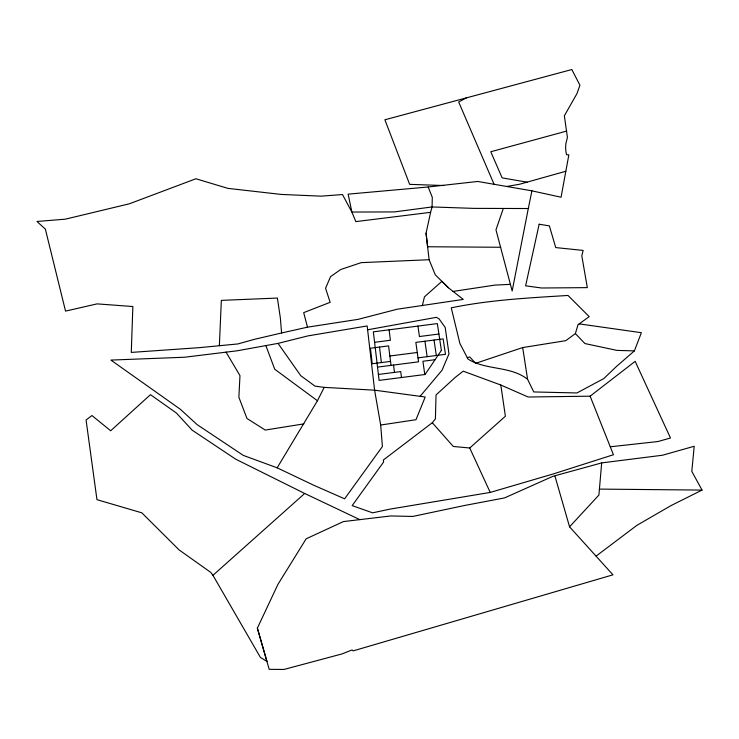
<?xml version="1.0" encoding="UTF-8"?>
<svg xmlns="http://www.w3.org/2000/svg" width="739" height="739" viewBox="0 0 739 739"><rect width="100%" height="100%" fill="white"/><g stroke="black" fill="none" stroke-linecap="round" stroke-linejoin="round"><path stroke-width="1.11" d="M219.372 345.63L221.34 300.376L277.393 298.066L280.367 318.047L281.587 332.975L253.81 339.478L238.013 343.921L199.641 347.635L131.283 352.411L132.854 306.528L97.105 303.877L65.54 311.11L45.356 229.118L36.95 221.469L65.346 219.169L129.325 203.807L195.918 178.764L227.917 188.371L281.245 194.431L321.068 196.158L342.499 194.551L351.875 212.047L355.856 221.617L430.606 212.324L432.075 206.948L432.297 197.331L428.158 186.985L348.143 194.145L351.875 212.047L394.284 211.927L432.075 206.948L473.523 208.37L528.302 208.527L531.923 190.838L561.077 197.239L568.845 154.83L566.564 154.728L566.342 153.869A51.148 38.751 2.9 0 1 565.917 143.486L567.423 137.38L564.347 115.811L576.91 93.724L579.93 85.262L571.838 69.531L384.89 119.783L409.646 184.353L443.751 185.535M601.685 462.9L598.913 495.047L569.566 526.833L612.954 574.831L353.187 650.874L352.097 649.951L341.981 653.932L283.933 669.469L269.181 669.312L257.366 628.15L277.938 584.373L306.168 538.805L343.386 521.586L390.811 515.951L412.796 516.441L464.84 505.43L504.515 497.929L552.837 476.341L601.685 462.9L662.486 455.233L694.207 446.264L691.806 471.38L702.05 490.086L671.049 505.578L636.796 525.411L596.105 556.107M528.302 208.527L512.164 290.99L495.971 229.847L503.222 208.684M500.691 247.269L427.613 246.752L426.061 233.182L430.606 212.324M422.329 305.687L424.463 296.819L441.904 281.347L448.425 287.785L463.27 299.406L397.194 309.225L358.147 319.35L307.498 327.165L281.587 332.975M467.288 357.667L469.745 356.946L475.602 363.339L522.685 347.561L565.797 340.67L575.385 333.585L577.981 324.772L589.205 316.634L568.005 295.452C528.995 297.9 489.587 299.886 451.261 307.83L459.907 343.506L468.036 359.089C486.068 370.47 510.279 365.703 527.572 379.255L533.761 391.947L576.928 392.963L603.745 378.608L616.206 366.692L634.395 350.886L641.378 332.698L579.21 323.885M277.153 467.815L317.447 400.75L324.199 387.375L374.608 390.183L425.202 397.019L415.992 419.715L380.677 425.027L382.414 446.504L344.605 498.816L313.41 485.089L277.153 467.815L243.279 455.381L197.165 424.657L180.334 409.267L110.878 360.087L184.778 357.223L237.302 350.776L278.04 343.386L307.867 335.912L367.163 325.945L374.608 390.183L380.677 425.027M590.119 396.178L613.435 454.734L553.566 473.847L490.225 492.423L389.896 509.134L372.604 512.838L352.17 505.605L383.606 462.023L383.338 460.027L432.297 422.726L435.4 418.893L436.038 394.94L455.242 377.398L463.205 371.172L500.82 385.028L528.163 397.009L590.119 396.178L635.152 361.343L670.485 438.005L657.959 441.534L610.266 446.79M420.112 396.326L442.024 370.257L448.989 353.87L445.192 327.46L439.114 318.925L436.426 317.327L367.616 329.788M257.366 628.15L266.964 661.488L260.414 657.414L212.952 575.33L304.69 493.467L359.828 519.637M432.297 422.726L453.293 446.467L469.736 448L505.384 416.242L500.82 385.028M466.697 97.696L458.67 102L494.068 184.279M565.834 171.254L519.526 184.26L506.723 186.477M566.702 131.062L490.761 151.763L502.16 177.887L527.11 182.173M303.868 423.881L265.255 430.061L246.955 418.459L238.873 397.268L239.972 375.634L226.023 352.078M453.072 291.425L494.899 285.097L510.427 284.349M374.581 342.305L390.423 340.263L389.102 329.816M438.901 334.019L419.419 336.531L417.951 326.093M389.859 356.004L417.249 352.475M390.534 361.399L372.234 363.754L370.433 348.235L388.594 345.898L391.033 365.371M417.997 357.861L445.478 354.323L443.114 338.868L415.845 342.388L418.551 361.833L377.518 367.107M435.077 359.699L422.911 361.269L424.786 374.525M378.396 374.461L400.704 371.588L401.48 377.527M428.158 186.985L477.736 181.461L531.923 190.838M448.425 287.785L435.271 274.788L429.1 259.722L361.186 262.641L340.688 269.523L330.555 276.654L325.566 288.247L330.148 302.316L303.683 312.643L307.498 327.165M599.375 489.098L702.05 490.086M634.395 350.886L616.963 350.397L584.9 343.543L575.385 333.585M324.199 387.375L314.971 386.109L300.755 375.689L278.04 343.386M304.69 493.467L235.676 459.168L192.195 430.181L176.399 413.027L150.46 394.681L110.684 430.772L91.941 415.53L86.075 420.001L96.957 499.666L141.86 512.838L179.06 549.89L210.754 572.383L212.952 575.33M317.447 400.75L274.742 369.241L265.948 345.806M469.736 448L490.225 492.423M554.98 476.193L569.566 526.833M522.685 347.561L527.572 379.255M434.024 340.042L436.315 355.505M424.934 341.215L427.151 356.678M393.564 365.048L394.487 372.391M379.513 347.071L381.379 362.572M426.061 233.182L429.1 259.722M539.156 224.231L525.614 285.808L541.548 287.998L587.32 287.628L581.805 255.805L583.145 250.419L555.746 247.583L549.373 225.885L539.156 224.231M441.377 350.388L425.073 374.488L379.098 380.4L373.343 331.848L437.331 323.59L441.377 350.388"/></g></svg>
